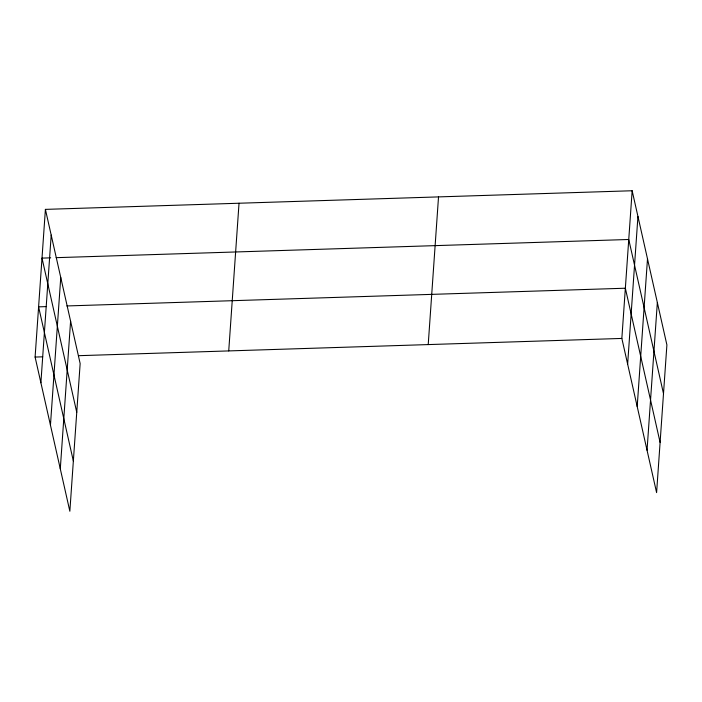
<?xml version="1.0" encoding="UTF-8"?>
<svg xmlns="http://www.w3.org/2000/svg" width="702" height="702" viewBox="0 0 702 702"><rect width="100%" height="100%" fill="white"/><g stroke="black" fill="none" stroke-linecap="round" stroke-linejoin="round"><path stroke-width="1.05" d="M45.402 209.38L80.151 363.566L69.849 511.249L35.1 357.064L45.402 209.38L632.151 190.751L666.9 344.936L656.598 492.62L621.849 338.434L632.151 190.751M40.892 382.765L51.193 235.082M50.447 425.166L60.749 277.483M60.293 468.848L70.595 321.165M228.729 350.921L239.031 203.229M428.22 344.585L438.522 196.902M627.641 364.136L637.942 216.453M637.197 406.537L647.498 258.854M647.042 450.219L657.344 302.536M50.702 257.836L42.006 258.117L76.746 412.302M56.142 257.669L628.755 239.487L663.504 393.673M46.218 306.607L38.601 306.853L73.35 461.038M66.883 305.949L625.35 288.224L660.099 442.409M35.1 357.064L42.717 356.827M78.615 355.686L621.849 338.434"/></g></svg>
